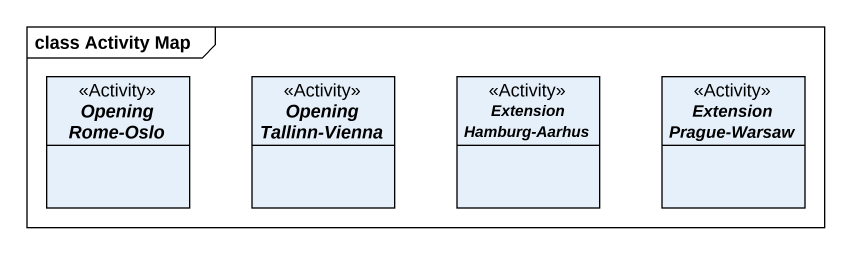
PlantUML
@startuml
mainframe class Activity Map
hide circle
hide empty members
interface "Opening Rome-Oslo" as Opening_Rome_Oslo <<Activity>>
interface "Opening Tallinn-Vienna" as Opening_Tallinn_Vienna <<Activity>>
interface "Extension Hamburg-Aarhus" as Extension_Hamburg_Aarhus <<Activity>>
interface "Extension Prague-Warsaw" as Extension_Prague_Warsaw <<Activity>>
@enduml
